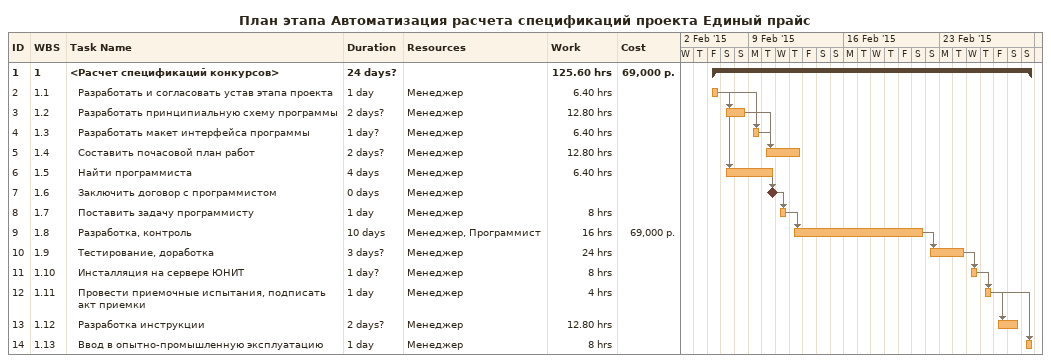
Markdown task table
План этапа Автоматизация расчета спецификаций проекта Единый прайс

| ID | WBS | Task | Duration | Start | Finish | Predecessors | Resources | Work (h) | Cost (р.) |
|---|---|---|---|---|---|---|---|---|---|
| 1 | 1 | **<Расчет спецификаций конкурсов>** | 24d? | 2015-02-06 | 2015-03-01 |  |  | 125.60 | 69000 |
| 2 | 1.1 | Разработать и согласовать устав этапа проекта | 1d | 2015-02-06 | 2015-02-06 |  | Менеджер | 6.40 |  |
| 3 | 1.2 | Разработать принципиальную схему программы | 2d? | 2015-02-07 | 2015-02-08 | 2 | Менеджер | 12.80 |  |
| 4 | 1.3 | Разработать макет интерфейса программы | 1d? | 2015-02-09 | 2015-02-09 | 2 | Менеджер | 6.40 |  |
| 5 | 1.4 | Составить почасовой план работ | 2d? | 2015-02-10 | 2015-02-12 | 4, 3 | Менеджер | 12.80 |  |
| 6 | 1.5 | Найти программиста | 4d | 2015-02-07 | 2015-02-10 | 2 | Менеджер | 6.40 |  |
| 7 | 1.6 | Заключить договор с программистом | 0d | 2015-02-10 | 2015-02-10 | 6 | Менеджер |  |  |
| 8 | 1.7 | Поставить задачу программисту | 1d | 2015-02-11 | 2015-02-11 | 7 | Менеджер | 8 |  |
| 9 | 1.8 | Разработка, контроль | 10d | 2015-02-12 | 2015-02-21 | 8 | Менеджер, Программист | 16 | 69000 |
| 10 | 1.9 | Тестирование, доработка | 3d? | 2015-02-22 | 2015-02-24 | 9 | Менеджер | 24 |  |
| 11 | 1.10 | Инсталляция на сервере ЮНИТ | 1d? | 2015-02-25 | 2015-02-25 | 10 | Менеджер | 8 |  |
| 12 | 1.11 | Провести приемочные испытания, подписать акт приемки | 1d | 2015-02-26 | 2015-02-26 | 11 | Менеджер | 4 |  |
| 13 | 1.12 | Разработка инструкции | 2d? | 2015-02-27 | 2015-02-28 | 12 | Менеджер | 12.80 |  |
| 14 | 1.13 | Ввод в опытно-промышленную эксплуатацию | 1d | 2015-03-01 | 2015-03-01 | 12 | Менеджер | 8 |  |
